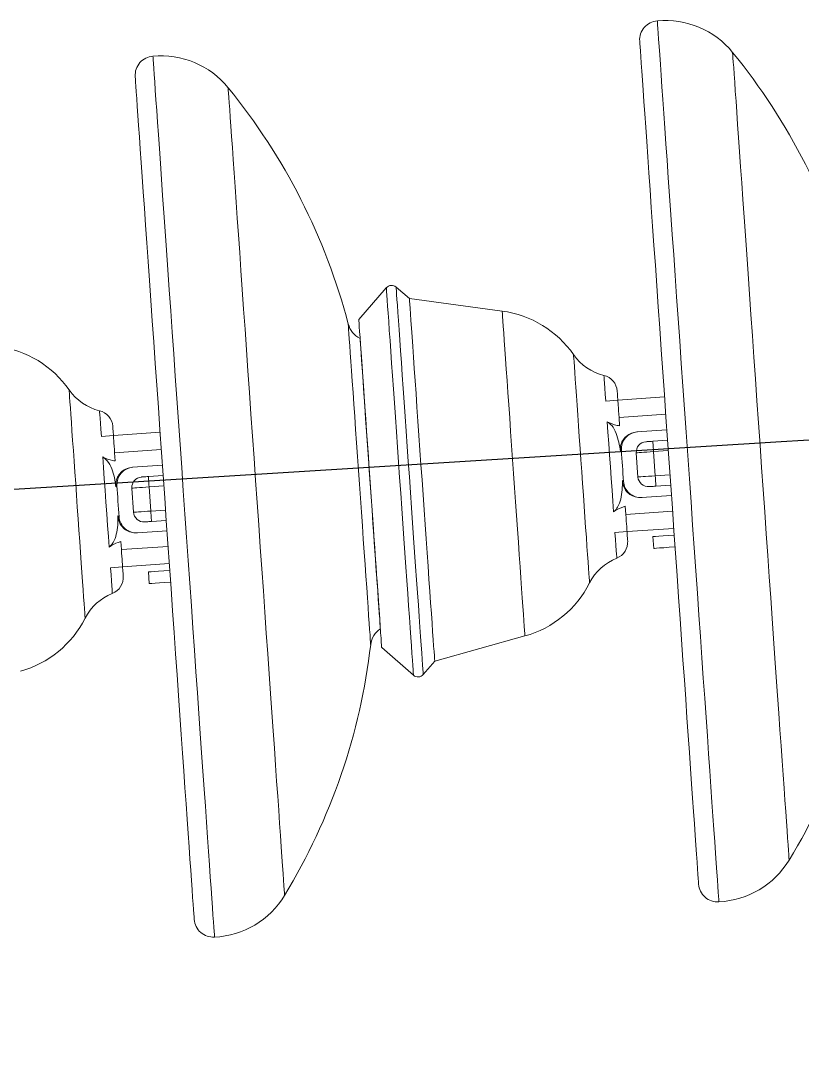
# Model space of a CAD drawing. Header units: millimetres. Extents: x 1587714 to 3094800, y -694377 to -413614.
# Drawn here: x 2353425.7 to 2353651.5, y -551126.1 to -550830.1 of the extents above; entities that cross this region are included whole.
import ezdxf

# ---------------------------------------------------------------- set-up
doc = ezdxf.new("R2010")
doc.units = ezdxf.units.MM

# ---------------------------------------------------------------- blocks, each defined once
blk = doc.blocks.new('poste RT1 vista lateral')
at = {"color": 7, "linetype": 'Continuous', "lineweight": 15}
for p, q in [((-932.6814, 7838.3448), (-940.6474, 7829.181)), ((-926.0327, 7835.2158), (-929.8599, 7838.5422)), ((-899.2196, 7831.5985), (-926.0327, 7835.2158)), ((-865.8388, 7805.8674), (-869.3215, 7805.6242)), ((-865.8388, 7805.8674), (-852.3522, 7806.8106)), ((-865.4901, 7800.8797), (-865.325, 7798.5184)), ((-1011.4832, 7795.6831), (-997.9965, 7796.6263)), ((-860.3412, 7796.7045), (-851.6878, 7797.3092)), ((-1011.4832, 7795.6831), (-1014.9659, 7795.44)), ((-855.7377, 7794.019), (-851.4785, 7794.3165)), ((-864.8257, 7791.3783), (-865.1006, 7791.054)), ((-855.5284, 7791.0264), (-855.0401, 7784.0436)), ((-1011.1344, 7790.6954), (-1010.9693, 7788.3341)), ((-860.5162, 7790.6773), (-860.028, 7783.6945)), ((-1005.9856, 7786.5193), (-997.3321, 7787.1249)), ((-1001.382, 7783.8347), (-997.1228, 7784.1322)), ((-1010.4701, 7781.194), (-1010.7449, 7780.8697)), ((-1006.1607, 7780.493), (-1005.6724, 7773.5102)), ((-1001.1728, 7780.8411), (-1000.6846, 7773.8583)), ((-850.5717, 7781.3485), (-854.8309, 7781.05)), ((-859.0159, 7777.7503), (-850.3624, 7778.3558)), ((-863.5334, 7772.8989), (-863.6985, 7775.2602)), ((-996.216, 7771.1642), (-1000.4752, 7770.8657)), ((-1004.6602, 7767.566), (-996.0068, 7768.1715)), ((-866.6673, 7767.6671), (-863.1846, 7767.9112)), ((-849.698, 7768.8544), (-863.1846, 7767.9112)), ((-1009.1779, 7762.7146), (-1009.343, 7765.075)), ((-855.7228, 7766.4769), (-855.4854, 7763.0818)), ((-995.3423, 7758.6701), (-1008.829, 7757.7269)), ((-1012.3117, 7757.4828), (-1008.829, 7757.7269)), ((-1001.3671, 7756.2926), (-1001.1297, 7752.8975)), ((-918.7083, 7730.4709), (-892.6595, 7737.7846)), ((-934.0206, 7734.4124), (-924.8567, 7726.4464)), ((-922.0352, 7726.6438), (-918.7083, 7730.4709))]:
    blk.add_line(p, q, dxfattribs=at)
at = {"color": 8, "linetype": 'Continuous', "lineweight": 15}
for p, q in [((-852.0034, 7801.8229), (-865.4901, 7800.8797)), ((-997.6478, 7791.6386), (-1011.1344, 7790.6954)), ((-851.2693, 7791.3239), (-855.5284, 7791.0264)), ((-855.0401, 7784.0436), (-850.7809, 7784.3411)), ((-996.9136, 7781.1396), (-1001.1728, 7780.8411)), ((-1000.6846, 7773.8583), (-996.4253, 7774.1568)), ((-863.5334, 7772.8989), (-850.0468, 7773.8421)), ((-1009.1779, 7762.7146), (-995.6911, 7763.6578))]:
    blk.add_line(p, q, dxfattribs=at)
at = {"color": 5, "linetype": 'Continuous', "lineweight": 15, "flags": 128}
for points in [[(-854.4318, 7915.417), (-854.4287, 7915.3731), (-854.4039, 7915.0183), (-854.3544, 7914.3107), (-854.2804, 7913.2512), (-854.1819, 7911.8435), (-854.0594, 7910.0916), (-853.9131, 7907.9993), (-853.7435, 7905.5731), (-853.551, 7902.8208), (-853.3361, 7899.7481), (-853.0995, 7896.3645), (-852.8419, 7892.6804), (-852.5639, 7888.7045), (-852.2662, 7884.4483), (-851.9499, 7879.9241), (-851.6157, 7875.1442), (-851.2645, 7870.1222), (-850.8974, 7864.8722), (-850.5153, 7859.4077), (-850.1193, 7853.7457), (-849.7106, 7847.9006), (-849.2902, 7841.8887), (-848.8594, 7835.7279), (-848.4194, 7829.4346), (-847.9713, 7823.0259), (-847.5164, 7816.5209), (-847.056, 7809.9368), (-846.5913, 7803.2925), (-846.1236, 7796.6053), (-845.6544, 7789.8953), (-845.1849, 7783.1805), (-844.7164, 7776.48), (-844.25, 7769.8119), (-843.7874, 7763.1943), (-843.3296, 7756.6473), (-842.8779, 7750.1881), (-842.4336, 7743.8357), (-841.998, 7737.6063), (-841.5723, 7731.518), (-841.1576, 7725.5871), (-840.7552, 7719.8317), (-840.3659, 7714.267), (-839.9913, 7708.9074), (-839.632, 7703.7699), (-839.2891, 7698.8671), (-838.9638, 7694.2132), (-838.6566, 7689.8215), (-838.3687, 7685.7045), (-838.1008, 7681.8726), (-837.8536, 7678.3373), (-837.6278, 7675.1091), (-837.4241, 7672.1947), (-837.2429, 7669.6045), (-837.0849, 7667.3453), (-836.9505, 7665.4217), (-836.84, 7663.8415), (-836.7537, 7662.6074), (-836.6918, 7661.7234), (-836.6547, 7661.1922), (-836.6423, 7661.0148)], [(-859.5362, 7909.5471), (-859.5237, 7909.3688), (-859.4863, 7908.8337), (-859.424, 7907.943), (-859.3373, 7906.7013), (-859.2259, 7905.1106), (-859.0906, 7903.1756), (-858.9317, 7900.902), (-858.7496, 7898.2975), (-858.5448, 7895.3688), (-858.3179, 7892.1244), (-858.0696, 7888.5739), (-857.8008, 7884.7287), (-857.5119, 7880.5983), (-857.2041, 7876.1961), (-856.8782, 7871.5355), (-856.5351, 7866.6289), (-856.1758, 7861.4905), (-855.8014, 7856.1366), (-855.413, 7850.5824), (-855.0118, 7844.8441), (-854.5988, 7838.939), (-854.1754, 7832.8831), (-853.7427, 7826.6957), (-853.3021, 7820.3948), (-852.8548, 7813.9975), (-852.402, 7807.524), (-851.9453, 7800.9923), (-851.4859, 7794.4214), (-851.0252, 7787.8325), (-850.5643, 7781.2426), (-850.1049, 7774.6727), (-849.6482, 7768.141), (-849.1954, 7761.6675), (-848.7481, 7755.2702), (-848.3075, 7748.9684), (-847.8748, 7742.7809), (-847.4514, 7736.726), (-847.0384, 7730.8199), (-846.6372, 7725.0817), (-846.2488, 7719.5275), (-845.8744, 7714.1736), (-845.5152, 7709.0361), (-845.172, 7704.1295), (-844.8461, 7699.4679), (-844.5383, 7695.0667), (-844.2494, 7690.9363), (-843.9806, 7687.0911), (-843.7323, 7683.5406), (-843.5054, 7680.2962), (-843.3006, 7677.3674), (-843.1185, 7674.762), (-842.9596, 7672.4894), (-842.8243, 7670.5544), (-842.7129, 7668.9637), (-842.6261, 7667.721), (-842.5639, 7666.8313), (-842.5265, 7666.2962), (-842.514, 7666.1179)], [(-1000.0762, 7905.2327), (-1000.0731, 7905.1888), (-1000.0483, 7904.834), (-999.9987, 7904.1264), (-999.9247, 7903.0669), (-999.8262, 7901.6593), (-999.7037, 7899.9064), (-999.5574, 7897.815), (-999.3878, 7895.3888), (-999.1953, 7892.6356), (-998.9805, 7889.5638), (-998.7439, 7886.1802), (-998.4862, 7882.4952), (-998.2082, 7878.5193), (-997.9106, 7874.264), (-997.5943, 7869.7398), (-997.26, 7864.96), (-996.9088, 7859.9379), (-996.5417, 7854.6879), (-996.1596, 7849.2234), (-995.7637, 7843.5614), (-995.3549, 7837.7163), (-994.9346, 7831.7044), (-994.5038, 7825.5436), (-994.0637, 7819.2503), (-993.6156, 7812.8417), (-993.1607, 7806.3366), (-992.7003, 7799.7525), (-992.2356, 7793.1073), (-991.7681, 7786.4211), (-991.2988, 7779.711), (-990.8293, 7772.9962), (-990.3607, 7766.2947), (-989.8944, 7759.6266), (-989.4317, 7753.01), (-988.9739, 7746.4631), (-988.5222, 7740.0038), (-988.0781, 7733.6514), (-987.6425, 7727.422), (-987.2166, 7721.3337), (-986.802, 7715.4028), (-986.3995, 7709.6474), (-986.0104, 7704.0818), (-985.6356, 7698.7231), (-985.2763, 7693.5847), (-984.9335, 7688.6828), (-984.6081, 7684.0289), (-984.301, 7679.6372), (-984.0131, 7675.5202), (-983.7452, 7671.6883), (-983.4979, 7668.153), (-983.2721, 7664.9239), (-983.0684, 7662.0104), (-982.8873, 7659.4203), (-982.7292, 7657.16), (-982.5948, 7655.2374), (-982.4843, 7653.6572), (-982.398, 7652.4231), (-982.3362, 7651.5391), (-982.299, 7651.0079), (-982.2866, 7650.8305)], [(-1005.1805, 7899.3628), (-1005.1681, 7899.1835), (-1005.1307, 7898.6485), (-1005.0685, 7897.7587), (-1004.9816, 7896.517), (-1004.8703, 7894.9263), (-1004.735, 7892.9913), (-1004.576, 7890.7177), (-1004.3939, 7888.1133), (-1004.1891, 7885.1845), (-1003.9622, 7881.9401), (-1003.714, 7878.3896), (-1003.4451, 7874.5444), (-1003.1562, 7870.414), (-1002.8484, 7866.0119), (-1002.5225, 7861.3513), (-1002.1794, 7856.4446), (-1001.8201, 7851.3062), (-1001.4458, 7845.9523), (-1001.0574, 7840.3981), (-1000.6562, 7834.6598), (-1000.2431, 7828.7547), (-999.8197, 7822.6988), (-999.3871, 7816.5114), (-998.9464, 7810.2105), (-998.4991, 7803.8132), (-998.0465, 7797.3387), (-997.5896, 7790.808), (-997.1302, 7784.2371), (-996.6695, 7777.6482), (-996.2087, 7771.0583), (-995.7493, 7764.4885), (-995.2925, 7757.9567), (-994.8398, 7751.4832), (-994.3924, 7745.086), (-993.9518, 7738.7841), (-993.5191, 7732.5966), (-993.0957, 7726.5418), (-992.6827, 7720.6357), (-992.2815, 7714.8974), (-991.8931, 7709.3432), (-991.5188, 7703.9893), (-991.1595, 7698.8518), (-990.8164, 7693.9452), (-990.4904, 7689.2836), (-990.1826, 7684.8814), (-989.8938, 7680.752), (-989.6249, 7676.9059), (-989.3766, 7673.3563), (-989.1497, 7670.1119), (-988.9449, 7667.1832), (-988.7628, 7664.5777), (-988.6039, 7662.3051), (-988.4686, 7660.3701), (-988.3574, 7658.7794), (-988.2705, 7657.5367), (-988.2082, 7656.647), (-988.1708, 7656.112), (-988.1584, 7655.9336)], [(-943.6726, 7827.8811), (-943.6603, 7827.7047), (-943.6234, 7827.1782), (-943.5622, 7826.3037), (-943.4773, 7825.0887), (-943.3692, 7823.5428), (-943.2388, 7821.6784), (-943.087, 7819.5078), (-942.9151, 7817.0493), (-942.7243, 7814.3198), (-942.516, 7811.3415), (-942.2919, 7808.1372), (-942.0537, 7804.7307), (-941.8031, 7801.1477), (-941.5422, 7797.416), (-941.2729, 7793.5641), (-940.9971, 7789.6206), (-940.717, 7785.6152), (-940.4349, 7781.5802), (-940.1527, 7777.5452), (-939.8727, 7773.5398), (-939.5969, 7769.5963), (-939.3275, 7765.7444), (-939.0666, 7762.0127), (-938.816, 7758.4298), (-938.5778, 7755.0232), (-938.3537, 7751.8189), (-938.1455, 7748.8406), (-937.9547, 7746.1112), (-937.7827, 7743.6526), (-937.6309, 7741.482), (-937.5005, 7739.6176), (-937.3924, 7738.0717), (-937.3075, 7736.8567), (-937.2464, 7735.9822), (-937.2095, 7735.4558), (-937.1973, 7735.2793)]]:
    blk.add_lwpolyline(points, dxfattribs=at)
at = {"color": 8, "linetype": 'Continuous', "lineweight": 15, "flags": 128}
for points in [[(-832.7061, 7906.3113), (-832.6937, 7906.1339), (-832.6566, 7905.6036), (-832.5949, 7904.7205), (-832.5087, 7903.4884), (-832.3983, 7901.911), (-832.2642, 7899.9922), (-832.1066, 7897.7387), (-831.926, 7895.1571), (-831.7231, 7892.2551), (-831.4984, 7889.0412), (-831.2526, 7885.5259), (-830.9864, 7881.7198), (-830.7007, 7877.6333), (-830.3963, 7873.2808), (-830.0742, 7868.6736), (-829.7353, 7863.827), (-829.3806, 7858.7544), (-829.0113, 7853.4729), (-828.6284, 7847.9979), (-828.2332, 7842.3445), (-827.8267, 7836.5328), (-827.4103, 7830.5781), (-826.9852, 7824.4984), (-826.5527, 7818.3138), (-826.1141, 7812.0425), (-825.6709, 7805.7024), (-825.2242, 7799.3147), (-824.7754, 7792.8975), (-824.326, 7786.4697), (-823.8773, 7780.0524), (-823.4305, 7773.6647), (-822.9873, 7767.3247), (-822.5487, 7761.0533), (-822.1162, 7754.8687), (-821.6911, 7748.79), (-821.2747, 7742.8353), (-820.8683, 7737.0226), (-820.473, 7731.3702), (-820.0901, 7725.8942), (-819.7208, 7720.6128), (-819.3661, 7715.5402), (-819.0272, 7710.6936), (-818.705, 7706.0874), (-818.4007, 7701.7338), (-818.1149, 7697.6483), (-817.8487, 7693.8412), (-817.6029, 7690.326), (-817.3782, 7687.113), (-817.1753, 7684.2101), (-816.9947, 7681.6285), (-816.8371, 7679.3749), (-816.703, 7677.4561), (-816.5926, 7675.8788), (-816.5066, 7674.6466), (-816.4448, 7673.7635), (-816.4076, 7673.2333), (-816.3953, 7673.0559)], [(-978.3505, 7896.127), (-978.3381, 7895.9496), (-978.301, 7895.4194), (-978.2392, 7894.5363), (-978.153, 7893.3041), (-978.0428, 7891.7267), (-977.9085, 7889.8079), (-977.7509, 7887.5544), (-977.5705, 7884.9728), (-977.3675, 7882.0698), (-977.1427, 7878.8569), (-976.8969, 7875.3417), (-976.6309, 7871.5346), (-976.3451, 7867.449), (-976.0407, 7863.0955), (-975.7186, 7858.4893), (-975.3796, 7853.6427), (-975.025, 7848.5701), (-974.6557, 7843.2887), (-974.2728, 7837.8127), (-973.8775, 7832.1602), (-973.471, 7826.3476), (-973.0546, 7820.3928), (-972.6296, 7814.3141), (-972.1971, 7808.1295), (-971.7585, 7801.8582), (-971.3152, 7795.5182), (-970.8685, 7789.1304), (-970.4198, 7782.7132), (-969.9703, 7776.2854), (-969.5216, 7769.8681), (-969.0749, 7763.4804), (-968.6316, 7757.1404), (-968.193, 7750.869), (-967.7605, 7744.6845), (-967.3354, 7738.6048), (-966.919, 7732.65), (-966.5126, 7726.8384), (-966.1173, 7721.185), (-965.7344, 7715.7099), (-965.3651, 7710.4285), (-965.0105, 7705.3559), (-964.6715, 7700.5093), (-964.3494, 7695.9021), (-964.045, 7691.5495), (-963.7592, 7687.463), (-963.4932, 7683.6569), (-963.2472, 7680.1417), (-963.0225, 7676.9278), (-962.8196, 7674.0258), (-962.6391, 7671.4442), (-962.4816, 7669.1906), (-962.3473, 7667.2719), (-962.2371, 7665.6945), (-962.1509, 7664.4623), (-962.0891, 7663.5792), (-962.052, 7663.049), (-962.0396, 7662.8716)], [(-932.6814, 7838.3448), (-932.6783, 7838.3009), (-932.6536, 7837.9471), (-932.6044, 7837.2424), (-932.5308, 7836.1914), (-932.4335, 7834.8), (-932.313, 7833.0767), (-932.1702, 7831.0339), (-932.0058, 7828.6831), (-931.8209, 7826.0396), (-931.6168, 7823.1204), (-931.3946, 7819.9437), (-931.1559, 7816.5295), (-930.9021, 7812.8989), (-930.6348, 7809.0765), (-930.3556, 7805.0845), (-930.0665, 7800.9503), (-929.7691, 7796.6979), (-929.4655, 7792.3548), (-929.1574, 7787.9488), (-928.8469, 7783.5085), (-928.5359, 7779.0606), (-928.2263, 7774.6336), (-927.9202, 7770.2563), (-927.6194, 7765.9552), (-927.3259, 7761.7581), (-927.0416, 7757.6916), (-926.7681, 7753.7816), (-926.5074, 7750.0527), (-926.2609, 7746.527), (-926.0302, 7743.2292), (-925.8169, 7740.1783), (-925.6223, 7737.3955), (-925.4475, 7734.8959), (-925.2939, 7732.6977), (-925.162, 7730.8123), (-925.0531, 7729.254), (-924.9676, 7728.0324), (-924.9061, 7727.1531), (-924.8691, 7726.6238), (-924.8567, 7726.4464), (-924.8567, 7726.4464)], [(-929.8599, 7838.5422), (-929.8568, 7838.4984), (-929.832, 7838.1445), (-929.7828, 7837.4398), (-929.7092, 7836.3888), (-929.612, 7834.9974), (-929.4915, 7833.2741), (-929.3486, 7831.2314), (-929.1843, 7828.8805), (-928.9994, 7826.237), (-928.7953, 7823.3178), (-928.5731, 7820.1411), (-928.3344, 7816.7269), (-928.0805, 7813.0963), (-927.8132, 7809.274), (-927.534, 7805.2819), (-927.245, 7801.1467), (-926.9476, 7796.8953), (-926.6439, 7792.5522), (-926.3359, 7788.1463), (-926.0253, 7783.7059), (-925.7143, 7779.258), (-925.4047, 7774.8311), (-925.0986, 7770.4537), (-924.7979, 7766.1526), (-924.5045, 7761.9555), (-924.22, 7757.889), (-923.9467, 7753.979), (-923.6858, 7750.2491), (-923.4393, 7746.7244), (-923.2088, 7743.4266), (-922.9954, 7740.3758), (-922.8008, 7737.592), (-922.6261, 7735.0934), (-922.4723, 7732.8942), (-922.3404, 7731.0097), (-922.2315, 7729.4514), (-922.146, 7728.2288), (-922.0846, 7727.3505), (-922.0475, 7726.8212), (-922.0352, 7726.6438)], [(-899.2196, 7831.5985), (-899.2072, 7831.4202), (-899.1697, 7830.8861), (-899.1079, 7830.0002), (-899.0218, 7828.7699), (-898.9124, 7827.204), (-898.7802, 7825.3148), (-898.6264, 7823.1156), (-898.4522, 7820.6246), (-898.259, 7817.8599), (-898.048, 7814.8425), (-897.8209, 7811.5962), (-897.5796, 7808.1448), (-897.3258, 7804.5151), (-897.0614, 7800.7348), (-896.7885, 7796.8323), (-896.5091, 7792.8374), (-896.2254, 7788.7795), (-895.9395, 7784.692), (-895.6537, 7780.6036), (-895.3699, 7776.5467), (-895.0906, 7772.5508), (-894.8178, 7768.6484), (-894.5534, 7764.868), (-894.2996, 7761.2383), (-894.0582, 7757.787), (-893.8312, 7754.5407), (-893.6202, 7751.5233), (-893.4269, 7748.7586), (-893.2527, 7746.2676), (-893.099, 7744.0693), (-892.9668, 7742.1792), (-892.8574, 7740.6132), (-892.7713, 7739.383), (-892.7093, 7738.497), (-892.672, 7737.963), (-892.6595, 7737.7846), (-892.6595, 7737.7846)], [(-878.6245, 7819.031), (-878.6214, 7818.9871), (-878.5971, 7818.6381), (-878.5484, 7817.9438), (-878.4763, 7816.9119), (-878.3813, 7815.552), (-878.2644, 7813.8802), (-878.1268, 7811.9137), (-877.9702, 7809.6735), (-877.796, 7807.1826), (-877.6061, 7804.4674), (-877.4026, 7801.5578), (-877.1877, 7798.4831), (-876.9635, 7795.2778), (-876.7325, 7791.9743), (-876.4971, 7788.6078), (-876.2599, 7785.2147), (-876.0232, 7781.831), (-875.7897, 7778.4913), (-875.5618, 7775.2326), (-875.3419, 7772.0883), (-875.1325, 7769.0928), (-874.9356, 7766.2766), (-874.7533, 7763.6702), (-874.5876, 7761.3013), (-874.4404, 7759.1946), (-874.3129, 7757.3731), (-874.2068, 7755.8548), (-874.1231, 7754.658), (-874.0627, 7753.794), (-874.0261, 7753.2713), (-874.014, 7753.0968)], [(-869.3215, 7805.6242), (-869.4634, 7807.6527), (-869.5847, 7809.3884), (-869.6839, 7810.8065), (-869.7596, 7811.888), (-869.8106, 7812.6175), (-869.8363, 7812.9847), (-869.8395, 7813.0305)], [(-1024.2688, 7808.8467), (-1024.2658, 7808.8028), (-1024.2414, 7808.4538), (-1024.1929, 7807.7595), (-1024.1206, 7806.7267), (-1024.0256, 7805.3677), (-1023.9087, 7803.6959), (-1023.7712, 7801.7294), (-1023.6145, 7799.4883), (-1023.4403, 7796.9973), (-1023.2505, 7794.2832), (-1023.047, 7791.3725), (-1022.832, 7788.2988), (-1022.6079, 7785.0926), (-1022.3768, 7781.79), (-1022.1415, 7778.4235), (-1021.9042, 7775.0304), (-1021.6675, 7771.6467), (-1021.434, 7768.307), (-1021.2062, 7765.0483), (-1020.9863, 7761.904), (-1020.7768, 7758.9076), (-1020.5799, 7756.0923), (-1020.3976, 7753.4859), (-1020.232, 7751.117), (-1020.0847, 7749.0103), (-1019.9572, 7747.1888), (-1019.8511, 7745.6706), (-1019.7675, 7744.4737), (-1019.707, 7743.6087), (-1019.6705, 7743.0871), (-1019.6583, 7742.9116)], [(-1014.9659, 7795.44), (-1015.1078, 7797.4684), (-1015.2292, 7799.2032), (-1015.3283, 7800.6222), (-1015.4039, 7801.7037), (-1015.4549, 7802.4333), (-1015.4806, 7802.8004), (-1015.4838, 7802.8462)], [(-866.1495, 7760.2608), (-866.1527, 7760.3066), (-866.1783, 7760.6747), (-866.2293, 7761.4033), (-866.305, 7762.4848), (-866.4042, 7763.9039), (-866.5256, 7765.6386), (-866.6673, 7767.6671)], [(-1011.7938, 7750.0765), (-1011.797, 7750.1223), (-1011.8228, 7750.4895), (-1011.8738, 7751.219), (-1011.9494, 7752.3005), (-1012.0485, 7753.7196), (-1012.1699, 7755.4543), (-1012.3117, 7757.4828)]]:
    blk.add_lwpolyline(points, dxfattribs=at)
at = {"color": 7, "linetype": 'Continuous', "lineweight": 15, "flags": 128}
for points in [[(-926.0327, 7835.2158), (-926.0202, 7835.0365), (-925.9828, 7834.5015), (-925.9207, 7833.6127), (-925.8342, 7832.3777), (-925.7242, 7830.8041), (-925.5913, 7828.9034), (-925.4364, 7826.6881), (-925.2605, 7824.1723), (-925.0649, 7821.3751), (-924.8509, 7818.3138), (-924.6198, 7815.0113), (-924.3736, 7811.4884), (-924.1136, 7807.77), (-923.8415, 7803.8809), (-923.5596, 7799.8488), (-923.2696, 7795.7003), (-922.9733, 7791.4631), (-922.6729, 7787.1687), (-922.3705, 7782.8438), (-922.0681, 7778.5189), (-921.7678, 7774.2236), (-921.4714, 7769.9864), (-921.1814, 7765.8379), (-920.8994, 7761.8058), (-920.6274, 7757.9167), (-920.3674, 7754.1983), (-920.1211, 7750.6754), (-919.8901, 7747.3729), (-919.6761, 7744.3116), (-919.4805, 7741.5144), (-919.3047, 7738.9996), (-919.1497, 7736.7833), (-919.0168, 7734.8826), (-918.9067, 7733.309), (-918.8203, 7732.074), (-918.7582, 7731.1852), (-918.7208, 7730.6502), (-918.7083, 7730.4709)], [(-940.6474, 7829.181), (-940.6443, 7829.1371), (-940.6198, 7828.7871), (-940.571, 7828.089), (-940.4982, 7827.0476), (-940.402, 7825.6714), (-940.283, 7823.9701), (-940.1422, 7821.9569), (-939.9807, 7819.6471), (-939.7995, 7817.0559), (-939.6, 7814.2045), (-939.3839, 7811.1126), (-939.1525, 7807.8034), (-938.9077, 7804.3025), (-938.6511, 7800.6346), (-938.3849, 7796.8266), (-938.1109, 7792.908), (-937.8311, 7788.9073), (-937.5477, 7784.8542), (-937.2627, 7780.7772), (-936.9782, 7776.7088), (-936.6962, 7772.6777), (-936.4191, 7768.7142), (-936.1487, 7764.848), (-935.8872, 7761.1067), (-935.6362, 7757.519), (-935.3979, 7754.1106), (-935.1739, 7750.9072), (-934.9659, 7747.9327), (-934.7754, 7745.209), (-934.604, 7742.7561), (-934.4526, 7740.5922), (-934.3226, 7738.7335), (-934.215, 7737.1933), (-934.1304, 7735.9841), (-934.0694, 7735.1134), (-934.0327, 7734.5879), (-934.0206, 7734.4124)], [(-940.2655, 7823.6992), (-940.253, 7823.5209), (-940.2156, 7822.9859), (-940.1537, 7822.0999), (-940.0676, 7820.8697), (-939.9583, 7819.3066), (-939.8267, 7817.4231), (-939.6737, 7815.2363), (-939.5007, 7812.7635), (-939.3094, 7810.0264), (-939.1012, 7807.049), (-938.8779, 7803.8561), (-938.6415, 7800.4744), (-938.3939, 7796.9344), (-938.1372, 7793.2637), (-937.8738, 7789.4967), (-937.6058, 7785.6629), (-937.3354, 7781.7967), (-937.0651, 7777.9305), (-936.797, 7774.0977), (-936.5335, 7770.3297), (-936.277, 7766.66), (-936.0294, 7763.119), (-935.7929, 7759.7382), (-935.5696, 7756.5453), (-935.3614, 7753.5679), (-935.17, 7750.8309), (-934.9971, 7748.358), (-934.8442, 7746.1712), (-934.7125, 7744.2877), (-934.6031, 7742.7237), (-934.5172, 7741.4944), (-934.4552, 7740.6085), (-934.4178, 7740.0734), (-934.4053, 7739.8942), (-934.4053, 7739.8942)], [(-866.0243, 7808.5186), (-866.0124, 7808.3498), (-865.9772, 7807.8454), (-865.919, 7807.0138), (-865.8388, 7805.8674)], [(-865.4901, 7800.8797), (-865.5581, 7801.8525), (-865.6235, 7802.789), (-865.6838, 7803.6511), (-865.7367, 7804.4064), (-865.78, 7805.0272), (-865.8124, 7805.4879), (-865.8321, 7805.7721), (-865.8388, 7805.8674)], [(-867.0835, 7773.618), (-867.2976, 7776.6802), (-867.5234, 7779.9084), (-867.7569, 7783.2491), (-867.9945, 7786.6461), (-868.2321, 7790.0431), (-868.4656, 7793.3829), (-868.6914, 7796.6111), (-868.9055, 7799.6743)], [(-1011.6686, 7798.3344), (-1011.6568, 7798.1656), (-1011.6215, 7797.6611), (-1011.5634, 7796.8295), (-1011.4832, 7795.6831)], [(-1011.1344, 7790.6954), (-1011.2025, 7791.6682), (-1011.268, 7792.6037), (-1011.3282, 7793.4668), (-1011.3811, 7794.2221), (-1011.4245, 7794.843), (-1011.4567, 7795.3036), (-1011.4766, 7795.5878), (-1011.4832, 7795.6831)], [(-857.7328, 7793.8788), (-857.6946, 7793.8817), (-857.581, 7793.8902), (-857.3967, 7793.9026), (-857.1485, 7793.9198), (-856.8461, 7793.9408), (-856.5013, 7793.9656), (-856.127, 7793.9913), (-855.7377, 7794.019)], [(-855.7377, 7794.019), (-855.7337, 7793.9608), (-855.7218, 7793.7911), (-855.7025, 7793.5145), (-855.6765, 7793.1426), (-855.6448, 7792.6886), (-855.6085, 7792.1717), (-855.5693, 7791.61), (-855.5284, 7791.0264)], [(-864.8257, 7791.3783), (-864.7479, 7790.2672), (-864.6696, 7789.1457), (-864.5908, 7788.0194), (-864.5118, 7786.8893), (-864.4327, 7785.7592), (-864.3539, 7784.6329), (-864.2756, 7783.5114), (-864.1979, 7782.4004)], [(-855.5284, 7791.0264), (-856.5015, 7790.9577), (-857.4372, 7790.8928), (-858.2995, 7790.8318), (-859.0553, 7790.7794), (-859.6757, 7790.7364), (-860.1366, 7790.704), (-860.4204, 7790.684), (-860.5162, 7790.6773)], [(-1012.7278, 7763.4327), (-1012.942, 7766.4959), (-1013.1677, 7769.7241), (-1013.4013, 7773.0639), (-1013.6388, 7776.4609), (-1013.8764, 7779.8579), (-1014.1099, 7783.1986), (-1014.3357, 7786.4268), (-1014.5498, 7789.489)], [(-1003.3773, 7783.6945), (-1003.3389, 7783.6974), (-1003.2254, 7783.705), (-1003.041, 7783.7183), (-1002.7929, 7783.7355), (-1002.4905, 7783.7565), (-1002.1456, 7783.7813), (-1001.7713, 7783.807), (-1001.382, 7783.8347)], [(-1001.382, 7783.8347), (-1001.3781, 7783.7765), (-1001.3662, 7783.6068), (-1001.3468, 7783.3302), (-1001.3208, 7782.9573), (-1001.2891, 7782.5043), (-1001.2529, 7781.9865), (-1001.2136, 7781.4257), (-1001.1728, 7780.8411)], [(-860.028, 7783.6945), (-859.9321, 7783.7012), (-859.6483, 7783.7212), (-859.1874, 7783.7527), (-858.5671, 7783.7965), (-857.8113, 7783.849), (-856.9489, 7783.91), (-856.0132, 7783.9749), (-855.0401, 7784.0436)], [(-855.0401, 7784.0436), (-854.9994, 7783.4589), (-854.96, 7782.8982), (-854.9239, 7782.3803), (-854.8922, 7781.9273), (-854.8662, 7781.5545), (-854.8468, 7781.2779), (-854.835, 7781.1081), (-854.8309, 7781.05)], [(-1010.4701, 7781.194), (-1010.3924, 7780.082), (-1010.3139, 7778.9614), (-1010.2351, 7777.8351), (-1010.1561, 7776.705), (-1010.0771, 7775.5749), (-1009.9983, 7774.4477), (-1009.9199, 7773.3271), (-1009.8422, 7772.2161)], [(-1001.1728, 7780.8411), (-1002.1459, 7780.7734), (-1003.0816, 7780.7086), (-1003.9439, 7780.6475), (-1004.6998, 7780.5951), (-1005.32, 7780.5512), (-1005.781, 7780.5197), (-1006.0648, 7780.4997), (-1006.1607, 7780.493)], [(-854.8309, 7781.05), (-855.2201, 7781.0233), (-855.5944, 7780.9966), (-855.9393, 7780.9727), (-856.2416, 7780.9517), (-856.4898, 7780.9346), (-856.6741, 7780.9212), (-856.7877, 7780.9136), (-856.826, 7780.9107)], [(-1005.6724, 7773.5102), (-1005.5765, 7773.5169), (-1005.2927, 7773.536), (-1004.8317, 7773.5684), (-1004.2115, 7773.6123), (-1003.4556, 7773.6647), (-1002.5932, 7773.7248), (-1001.6575, 7773.7906), (-1000.6846, 7773.8583)], [(-1000.6846, 7773.8583), (-1000.6437, 7773.2747), (-1000.6044, 7772.7129), (-1000.5682, 7772.1961), (-1000.5365, 7771.7421), (-1000.5105, 7771.3702), (-1000.4912, 7771.0936), (-1000.4793, 7770.9239), (-1000.4752, 7770.8657)], [(-1000.4752, 7770.8657), (-1000.8644, 7770.839), (-1001.2388, 7770.8123), (-1001.5836, 7770.7884), (-1001.8861, 7770.7675), (-1002.1341, 7770.7503), (-1002.3186, 7770.7369), (-1002.432, 7770.7293), (-1002.4704, 7770.7264)], [(-863.1846, 7767.9112), (-863.1914, 7768.0066), (-863.2112, 7768.2908), (-863.2435, 7768.7514), (-863.2868, 7769.3722), (-863.3397, 7770.1275), (-863.4, 7770.9897), (-863.4654, 7771.9262), (-863.5334, 7772.8989)], [(-863.1846, 7767.9112), (-863.1045, 7766.7649), (-863.0463, 7765.9333), (-863.0111, 7765.4288), (-862.9993, 7765.26)], [(-849.562, 7766.9079), (-851.2484, 7766.7906), (-852.7955, 7766.6819), (-854.0373, 7766.5951), (-854.9496, 7766.5312), (-855.5149, 7766.4921), (-855.7219, 7766.4778), (-855.7228, 7766.4769)], [(-1008.829, 7757.7269), (-1008.8357, 7757.8223), (-1008.8556, 7758.1065), (-1008.8878, 7758.5671), (-1008.9312, 7759.187), (-1008.984, 7759.9432), (-1009.0443, 7760.8054), (-1009.1098, 7761.7409), (-1009.1779, 7762.7146)], [(-849.3245, 7763.5128), (-851.011, 7763.3946), (-852.5581, 7763.2868), (-853.7999, 7763.2), (-854.7123, 7763.1361), (-855.2775, 7763.0961), (-855.4844, 7763.0818), (-855.4854, 7763.0818)], [(-1008.829, 7757.7269), (-1008.7489, 7756.5806), (-1008.6908, 7755.749), (-1008.6555, 7755.2445), (-1008.6437, 7755.0757)], [(-995.2063, 7756.7236), (-996.8929, 7756.6054), (-998.4398, 7756.4976), (-999.6816, 7756.4108), (-1000.5941, 7756.3469), (-1001.1592, 7756.3078), (-1001.3662, 7756.2926), (-1001.3671, 7756.2926)], [(-994.9688, 7753.3286), (-996.6554, 7753.2103), (-998.2025, 7753.1025), (-999.4443, 7753.0158), (-1000.3566, 7752.9519), (-1000.9218, 7752.9118), (-1001.1288, 7752.8975), (-1001.1297, 7752.8975)]]:
    blk.add_lwpolyline(points, dxfattribs=at)
at = {"color": 5, "linetype": 'Continuous', "lineweight": 15}
for centre, radius, start, end in [((-854.0496, 7909.9305), 5.5, 93.984922, 184), ((-852.1137, 7890.4774), 25.0474, 39.209971, 95.310398), ((-972.1701, 7792.5143), 180, 14.657221, 39.213083), ((-999.694, 7899.7461), 5.5, 93.984922, 184), ((-997.758, 7880.2929), 25.0474, 39.209971, 95.310398), ((-1117.8145, 7782.3299), 180, 14.657221, 39.213083), ((-937.3838, 7829.5261), 6.5003, 194.657221, 243.684476), ((-970.3395, 7766.3359), 180, 328.786917, 353.342779), ((-930.7408, 7734.5256), 6.5003, 124.315524, 173.342779), ((-1115.9839, 7756.1514), 180, 328.786917, 353.342779), ((-837.8176, 7686.0348), 25.0474, 272.689602, 328.790029), ((-837.0274, 7666.5016), 5.5, 184, 274.015078), ((-983.462, 7675.8504), 25.0474, 272.689602, 328.790029), ((-982.6717, 7656.3171), 5.5, 184, 274.015078)]:
    blk.add_arc(centre, radius, start, end, dxfattribs=at)
at = {"color": 7, "linetype": 'Continuous', "lineweight": 15}
for centre, radius, start, end in [((-931.172, 7837.033), 2, 49, 139), ((-903.2301, 7801.8679), 30, 34.89653, 82.317581), ((-1048.8744, 7791.6835), 30, 34.89653, 82.317581), ((-866.3217, 7827.6122), 15, 214.89653, 256.436725), ((-871.0121, 7808.17), 5, 4, 76.436725), ((-1011.966, 7817.4278), 15, 214.89653, 256.436725), ((-1016.6564, 7797.9856), 5, 4, 76.436725), ((-859.8379, 7791.7271), 5, 94, 184), ((-857.5236, 7790.8865), 3, 94, 184), ((-1005.4822, 7781.5427), 5, 94, 184), ((-1003.1679, 7780.7021), 3, 94, 184), ((-859.21, 7782.749), 5, 184, 274), ((-857.0353, 7783.9036), 3, 184, 274), ((-1002.6796, 7773.7191), 3, 184, 274), ((-1004.8544, 7772.5646), 5, 184, 274), ((-867.9871, 7764.911), 5, 291.563275, 4), ((-860.6365, 7746.3108), 15, 111.563275, 153.10347), ((-1013.6315, 7754.7266), 5, 291.563275, 4), ((-900.7687, 7766.6679), 30, 285.682419, 333.10347), ((-1006.2809, 7736.1263), 15, 111.563275, 153.10347), ((-1046.413, 7756.4835), 30, 285.682419, 333.10347), ((-923.5446, 7727.9562), 2, 229, 319)]:
    blk.add_arc(centre, radius, start, end, dxfattribs=at)
for points, knots in [([(-868.9055, 7799.6743), (-867.9758, 7799.2335), (-866.8226, 7798.6868), (-865.5682, 7798.5458), (-865.325, 7798.5184)], [0, 0, 0, 0, 0.80609635, 1, 1, 1, 1]), ([(-868.9055, 7799.6743), (-868.4491, 7799.3286), (-867.2902, 7798.4507), (-866.2529, 7796.2796), (-865.5052, 7793.7291), (-865.2362, 7791.951), (-865.1006, 7791.054)], [0, 0, 0, 0, 0.1752833, 0.44508278, 0.72008411, 1, 1, 1, 1]), ([(-865.1006, 7791.054), (-865.119, 7791.5961), (-865.1557, 7792.6798), (-864.5171, 7794.2275), (-863.4355, 7795.5191), (-861.9843, 7796.4365), (-860.8751, 7796.6174), (-860.3412, 7796.7045)], [0, 0, 0, 0, 0.19590145, 0.39160047, 0.5933621, 0.80426627, 1, 1, 1, 1]), ([(-1014.5498, 7789.489), (-1013.6201, 7789.0487), (-1012.4668, 7788.5025), (-1011.2126, 7788.3615), (-1010.9693, 7788.3341)], [0, 0, 0, 0, 0.80604837, 1, 1, 1, 1]), ([(-1014.5498, 7789.489), (-1014.0934, 7789.1437), (-1012.9343, 7788.2664), (-1011.8972, 7786.095), (-1011.1499, 7783.5444), (-1010.8806, 7781.7663), (-1010.7449, 7780.8697)], [0, 0, 0, 0, 0.17522284, 0.44504227, 0.72015815, 1, 1, 1, 1]), ([(-1010.7449, 7780.8697), (-1010.7633, 7781.4119), (-1010.8002, 7782.4953), (-1010.1608, 7784.0425), (-1009.0803, 7785.3348), (-1007.6287, 7786.2523), (-1006.5194, 7786.4326), (-1005.9856, 7786.5193)], [0, 0, 0, 0, 0.19590966, 0.39150889, 0.59335868, 0.80428405, 1, 1, 1, 1]), ([(-864.5152, 7782.6836), (-864.5232, 7781.7842), (-864.5392, 7779.9883), (-864.9106, 7777.3693), (-865.6529, 7775.2272), (-866.5356, 7774.0474), (-867.0085, 7773.6767), (-867.0835, 7773.618)], [0, 0, 0, 0, 0.27778397, 0.55470864, 0.81440751, 0.97058554, 1, 1, 1, 1]), ([(-864.5152, 7782.6836), (-864.5121, 7782.6823), (-864.3099, 7782.6009), (-864.2535, 7782.4998), (-864.1979, 7782.4004)], [0, 0, 0, 0, 0.0155878, 1, 1, 1, 1]), ([(-859.0159, 7777.7503), (-859.6034, 7777.7677), (-860.7783, 7777.8026), (-862.3998, 7778.5892), (-863.6656, 7779.8217), (-864.3973, 7781.2751), (-864.4805, 7782.2686), (-864.5152, 7782.6836)], [0, 0, 0, 0, 0.21239664, 0.4246884, 0.63837934, 0.84892898, 1, 1, 1, 1]), ([(-863.6985, 7775.2602), (-864.6659, 7774.9218), (-865.8659, 7774.5021), (-866.8857, 7773.7616), (-867.0835, 7773.618)], [0, 0, 0, 0, 0.80611919, 1, 1, 1, 1]), ([(-1010.1595, 7772.4993), (-1010.1676, 7771.5999), (-1010.1836, 7769.8039), (-1010.5552, 7767.1853), (-1011.2966, 7765.0422), (-1012.1809, 7763.8639), (-1012.6529, 7763.4918), (-1012.7278, 7763.4327)], [0, 0, 0, 0, 0.2777683, 0.55467698, 0.81435644, 0.97052545, 1, 1, 1, 1]), ([(-1010.1595, 7772.4993), (-1010.1564, 7772.4981), (-1009.9542, 7772.4166), (-1009.8978, 7772.3155), (-1009.8422, 7772.2161)], [0, 0, 0, 0, 0.0155878, 1, 1, 1, 1]), ([(-1004.6602, 7767.566), (-1005.2478, 7767.5829), (-1006.423, 7767.6168), (-1008.0439, 7768.4052), (-1009.3099, 7769.6373), (-1010.0418, 7771.0907), (-1010.1249, 7772.0843), (-1010.1595, 7772.4993)], [0, 0, 0, 0, 0.21239038, 0.42470883, 0.63839059, 0.84893745, 1, 1, 1, 1]), ([(-1009.343, 7765.075), (-1010.3105, 7764.7373), (-1011.511, 7764.3185), (-1012.5301, 7763.5767), (-1012.7278, 7763.4327)], [0, 0, 0, 0, 0.80597721, 1, 1, 1, 1])]:
    blk.add_open_spline(points, degree=3, knots=knots, dxfattribs=at)

msp = doc.modelspace()

# ---------------------------------------------------------------- linework, layer by layer
at = {"color": 5}
msp.add_arc((2329906.2827, -170529.9127), 381161.6973, 266.324495798, 273.656697268, dxfattribs=at)

# ---------------------------------------------------------------- block references
msp.add_blockref('poste RT1 vista lateral', (2354464.0477, -558745.6049))

doc.saveas('drawing.dxf')
